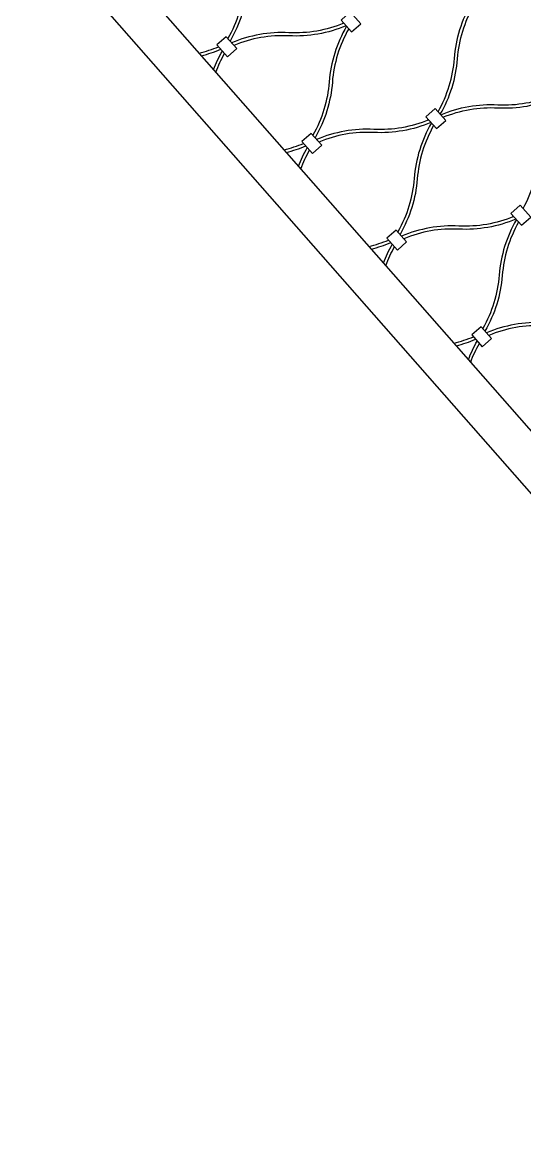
# Model space of a CAD drawing. Header units: millimetres. Extents: x 832728086 to 834530684, y 817551485 to 818349469.
# Drawn here: x 834419372 to 834419615, y 817817871 to 817818410 of the extents above; entities that cross this region are included whole.
import ezdxf

# ---------------------------------------------------------------- set-up
doc = ezdxf.new("R2010")
doc.units = ezdxf.units.MM
doc.header["$LTSCALE"] = 100
doc.layers.add('056-Railing-l', color=6, linetype='Continuous', lineweight=25)
doc.layers.add('mesh- l', color=8, linetype='Continuous')

msp = doc.modelspace()

# ---------------------------------------------------------------- linework, layer by layer
at = {"layer": '056-Railing-l'}
for points in [[(834419386.9845, 817818475.1639), (834419906.6535, 817817884.6812)], [(834419371.6904, 817818462.2692), (834419891.6398, 817817871.468)]]:
    msp.add_lwpolyline(points, dxfattribs=at)
at = {"layer": 'mesh- l'}
for points in [[(834419487.493, 817818454.9297, 0.05643381), (834419481.8014, 817818441.9837, 0.05608633), (834419479.1386, 817818428.0936, -0.05520174), (834419476.6056, 817818414.7525, -0.05548959), (834419471.208, 817818402.2928)], [(834419488.5598, 817818453.7175, 0.05541212), (834419483.1759, 817818441.2694, 0.05509445), (834419480.6486, 817818427.9434, -0.0561917), (834419477.98, 817818414.0383, -0.05650781), (834419472.2746, 817818401.0808)], [(834419572.9405, 817818366.9203, 0.05541212), (834419578.3244, 817818379.3685, 0.05509445), (834419580.8517, 817818392.6945, -0.0561917), (834419583.5204, 817818406.5996, -0.05650781), (834419589.2257, 817818419.557)], [(834419574.0074, 817818365.7081, 0.05643381), (834419579.699, 817818378.6542, 0.05608633), (834419582.3617, 817818392.5443, -0.05520174), (834419584.8948, 817818405.8854, -0.05548959), (834419590.2923, 817818418.3451)], [(834419527.3159, 817818409.6803, -0.05541212), (834419514.2846, 817818405.9216, -0.05509445), (834419500.7455, 817818405.108, 0.0561917), (834419486.614, 817818404.2277, 0.05650781), (834419473.0367, 817818400.2149)], [(834419528.3827, 817818408.4681, -0.05643381), (834419514.8185, 817818404.4675, -0.05608633), (834419500.7026, 817818403.5912, 0.05520174), (834419487.1478, 817818402.7737, 0.05548959), (834419474.1033, 817818399.003)], [(834419528.6135, 817818408.2058, 0.05643381), (834419522.9219, 817818395.2598, 0.05608633), (834419520.2592, 817818381.3697, -0.05520174), (834419517.7261, 817818368.0286, -0.05548959), (834419512.3285, 817818355.5689)], [(834419529.6804, 817818406.9936, 0.05541212), (834419524.2964, 817818394.5455, 0.05509445), (834419521.7692, 817818381.2195, -0.0561917), (834419519.1005, 817818367.3144, -0.05650781), (834419513.3951, 817818354.3569)], [(834419457.2763, 817818395.2936, 0.04041548), (834419466.7039, 817818398.3288)], [(834419458.4157, 817818393.9989, 0.03929186), (834419467.7705, 817818397.1169)], [(834419464.2513, 817818387.3682, -0.03929186), (834419468.5326, 817818396.251)], [(834419465.3907, 817818386.0735, -0.04041548), (834419469.5991, 817818395.039)], [(834419574.2381, 817818365.4459, -0.05643381), (834419587.8024, 817818369.4465, -0.05608633), (834419601.9183, 817818370.3228, 0.05520174), (834419615.4731, 817818371.1403, 0.05548959), (834419628.5176, 817818374.911)], [(834419575.305, 817818364.2337, -0.05541212), (834419588.3363, 817818367.9923, -0.05509445), (834419601.8754, 817818368.806, 0.0561917), (834419616.0069, 817818369.6862, 0.05650781), (834419629.5842, 817818373.699)], [(834419614.061, 817818320.1965, 0.05541212), (834419619.445, 817818332.6446, 0.05509445), (834419621.9722, 817818345.9706, -0.0561917), (834419624.6409, 817818359.8757, -0.05650781), (834419630.3463, 817818372.8331)], [(834419568.4364, 817818362.9564, -0.05541212), (834419555.4051, 817818359.1977, -0.05509445), (834419541.866, 817818358.3841, 0.0561917), (834419527.7345, 817818357.5039, 0.05650781), (834419514.1572, 817818353.4911)], [(834419569.5033, 817818361.7442, -0.05643381), (834419555.939, 817818357.7436, -0.05608633), (834419541.8231, 817818356.8673, 0.05520174), (834419528.2683, 817818356.0498, 0.05548959), (834419515.2238, 817818352.2791)], [(834419569.734, 817818361.4819, 0.05643381), (834419564.0424, 817818348.5359, 0.05608633), (834419561.3797, 817818334.6458, -0.05520174), (834419558.8466, 817818321.3047, -0.05548959), (834419553.4491, 817818308.845)], [(834419570.8009, 817818360.2697, 0.05541212), (834419565.417, 817818347.8216, 0.05509445), (834419562.8897, 817818334.4956, -0.0561917), (834419560.221, 817818320.5905, -0.05650781), (834419554.5157, 817818307.6331)], [(834419498.3968, 817818348.5697, 0.04041548), (834419507.8244, 817818351.6049)], [(834419499.5363, 817818347.275, 0.03929186), (834419508.891, 817818350.393)], [(834419505.3718, 817818340.6443, -0.03929186), (834419509.6531, 817818349.5271)], [(834419506.5112, 817818339.3496, -0.04041548), (834419510.7197, 817818348.3152)], [(834419609.5569, 817818316.2325, -0.05541212), (834419596.5256, 817818312.4738, -0.05509445), (834419582.9865, 817818311.6602, 0.0561917), (834419568.855, 817818310.78, 0.05650781), (834419555.2777, 817818306.7672)], [(834419610.6238, 817818315.0203, -0.05643381), (834419597.0595, 817818311.0197, -0.05608633), (834419582.9436, 817818310.1434, 0.05520174), (834419569.3888, 817818309.3259, 0.05548959), (834419556.3443, 817818305.5552)], [(834419610.8545, 817818314.7581, 0.05643381), (834419605.1629, 817818301.812, 0.05608633), (834419602.5002, 817818287.9219, -0.05520174), (834419599.9671, 817818274.5808, -0.05548959), (834419594.5696, 817818262.1211)], [(834419611.9214, 817818313.5458, 0.05541212), (834419606.5375, 817818301.0977, 0.05509445), (834419604.0102, 817818287.7717, -0.0561917), (834419601.3416, 817818273.8666, -0.05650781), (834419595.6362, 817818260.9092)], [(834419539.5174, 817818301.8458, 0.04041548), (834419548.9449, 817818304.881)], [(834419540.6568, 817818300.5511, 0.03929186), (834419550.0115, 817818303.6691)], [(834419546.4923, 817818293.9204, -0.03929186), (834419550.7736, 817818302.8032)], [(834419547.6317, 817818292.6257, -0.04041548), (834419551.8402, 817818301.5913)], [(834419650.6775, 817818269.5086, -0.05541212), (834419637.6461, 817818265.75, -0.05509445), (834419624.1071, 817818264.9363, 0.0561917), (834419609.9755, 817818264.0561, 0.05650781), (834419596.3982, 817818260.0433)], [(834419651.7443, 817818268.2964, -0.05643381), (834419638.18, 817818264.2958, -0.05608633), (834419624.0641, 817818263.4195, 0.05520174), (834419610.5093, 817818262.602, 0.05548959), (834419597.4648, 817818258.8313)], [(834419580.6379, 817818255.1219, 0.04041548), (834419590.0655, 817818258.1572)], [(834419581.7773, 817818253.8272, 0.03929186), (834419591.1321, 817818256.9452)], [(834419587.6128, 817818247.1965, -0.03929186), (834419591.8941, 817818256.0793)], [(834419588.7522, 817818245.9019, -0.04041548), (834419592.9607, 817818254.8674)]]:
    msp.add_lwpolyline(points, format="xyb", dxfattribs=at)
for points in [[(834419535.5343, 817818409.4238), (834419530.4702, 817818415.178), (834419525.966, 817818411.2141), (834419531.0302, 817818405.4598)], [(834419535.5343, 817818409.4238), (834419530.4702, 817818415.178), (834419525.966, 817818411.2141), (834419531.0302, 817818405.4598)], [(834419475.4913, 817818397.4258), (834419470.4272, 817818403.18), (834419465.9231, 817818399.216), (834419470.9872, 817818393.4618)], [(834419576.6548, 817818362.6999), (834419571.5907, 817818368.4541), (834419567.0866, 817818364.4902), (834419572.1507, 817818358.7359)], [(834419576.6548, 817818362.6999), (834419571.5907, 817818368.4541), (834419567.0866, 817818364.4902), (834419572.1507, 817818358.7359)], [(834419516.6119, 817818350.7019), (834419511.5477, 817818356.4561), (834419507.0436, 817818352.4922), (834419512.1078, 817818346.7379)], [(834419617.7754, 817818315.976), (834419612.7112, 817818321.7302), (834419608.2071, 817818317.7663), (834419613.2712, 817818312.0121)], [(834419617.7754, 817818315.976), (834419612.7112, 817818321.7302), (834419608.2071, 817818317.7663), (834419613.2712, 817818312.0121)], [(834419557.7324, 817818303.978), (834419552.6682, 817818309.7322), (834419548.1641, 817818305.7683), (834419553.2283, 817818300.014)], [(834419598.8529, 817818257.2541), (834419593.7887, 817818263.0083), (834419589.2846, 817818259.0444), (834419594.3488, 817818253.2901)]]:
    msp.add_lwpolyline(points, close=True, dxfattribs=at)
for points in [[(834419511.5477, 817818356.4561), (834419507.0436, 817818352.4922)], [(834419507.0436, 817818352.4922), (834419512.1078, 817818346.7379)], [(834419516.6119, 817818350.7019), (834419511.5477, 817818356.4561)], [(834419512.1078, 817818346.7379), (834419516.6119, 817818350.7019)], [(834419552.6682, 817818309.7322), (834419548.1641, 817818305.7683)], [(834419557.7324, 817818303.978), (834419552.6682, 817818309.7322)], [(834419548.1641, 817818305.7683), (834419553.2283, 817818300.014)], [(834419553.2283, 817818300.014), (834419557.7324, 817818303.978)], [(834419593.7887, 817818263.0083), (834419589.2846, 817818259.0444)], [(834419598.8529, 817818257.2541), (834419593.7887, 817818263.0083)], [(834419589.2846, 817818259.0444), (834419594.3488, 817818253.2901)], [(834419594.3488, 817818253.2901), (834419598.8529, 817818257.2541)]]:
    msp.add_lwpolyline(points, dxfattribs=at)

doc.saveas('drawing.dxf')
